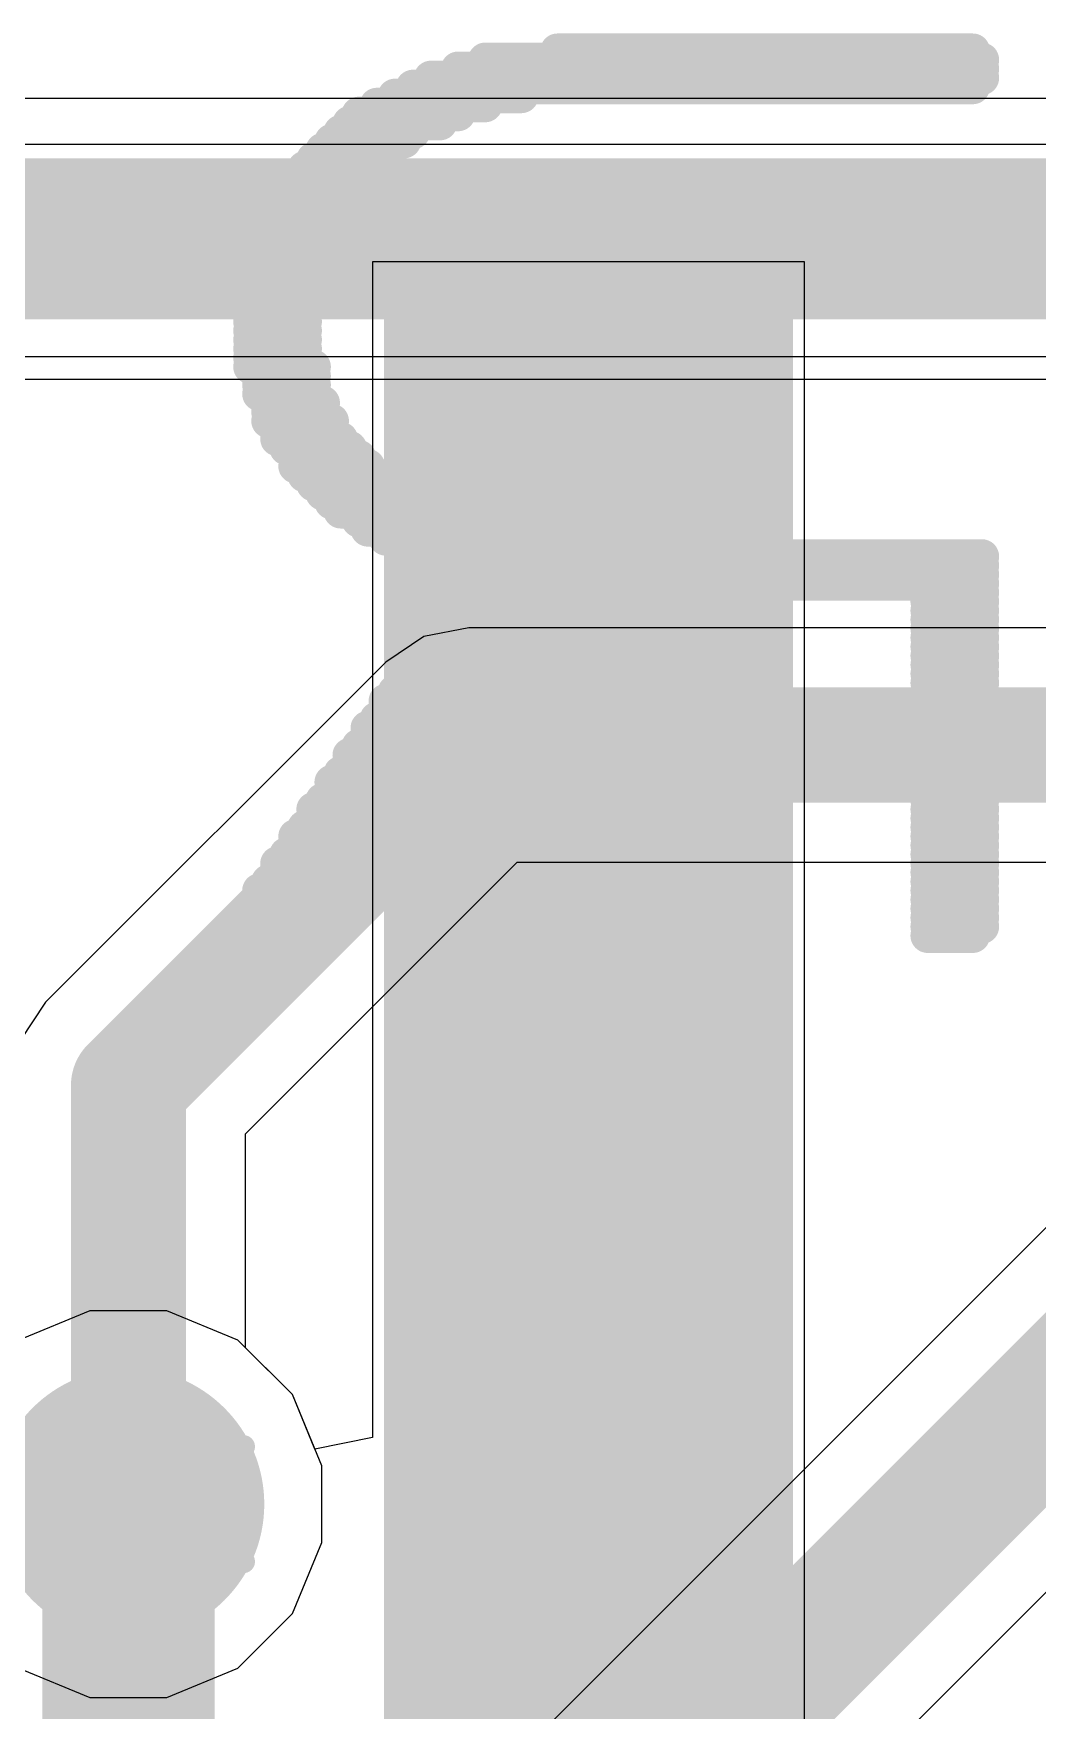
# Model space of a CAD drawing. Header units: inches. Extents: x -0.2 to 15.8, y 0 to 3.5.
# Drawn here: x 0.7252 to 0.8125, y 0.1061 to 0.2519 of the extents above; entities that cross this region are included whole.
import ezdxf

# ---------------------------------------------------------------- set-up
doc = ezdxf.new("R2010")
doc.units = ezdxf.units.IN
doc.header["$MEASUREMENT"] = 0
for name, color, linetype in [('Bottom Layer', 5, 'Continuous'), ('Bottom Overlay', 54, 'Continuous'), ('Drill Drawing', 1, 'Continuous'), ('Signal_1', 16, 'Continuous'), ('Signal_2', 76, 'Continuous'), ('Top Layer', 1, 'Continuous'), ('Top Paste', 8, 'Continuous'), ('Top Solder', 216, 'Continuous'), ('Via Holes', 16, 'Continuous')]:
    doc.layers.add(name, color=color, linetype=linetype)

msp = doc.modelspace()

# ---------------------------------------------------------------- hatches: boundary and pattern name
at = {"layer": 'Bottom Layer'}
h = msp.add_hatch(color=5, dxfattribs=at)
edge = h.paths.add_edge_path()
edge.add_arc((0.73342, 0.124), 0.01181, 0, 360)
at = {"layer": 'Signal_1'}
h = msp.add_hatch(color=16, dxfattribs=at)
edge = h.paths.add_edge_path()
edge.add_arc((0.73342, 0.124), 0.01181, 0, 360)
at = {"layer": 'Signal_2'}
h = msp.add_hatch(color=76, dxfattribs=at)
edge = h.paths.add_edge_path()
edge.add_arc((0.73342, 0.124), 0.01181, 0, 360)
at = {"layer": 'Top Layer'}
msp.add_hatch(color=1, dxfattribs=at).paths.add_polyline_path([(0.78719, 0.06166), (0.75963, 0.06166), (0.75963, 0.22702), (0.78719, 0.22702)])
h = msp.add_hatch(color=1, dxfattribs=at)
edge = h.paths.add_edge_path()
edge.add_arc((0.73342, 0.124), 0.01181, 0, 360)
at = {"layer": 'Top Paste'}
msp.add_hatch(color=8, dxfattribs=at).paths.add_polyline_path([(0.78719, 0.06166), (0.75963, 0.06166), (0.75963, 0.22702), (0.78719, 0.22702)])
at = {"layer": 'Top Solder'}
msp.add_hatch(color=216, dxfattribs=at).paths.add_polyline_path([(0.79119, 0.05766), (0.75563, 0.05766), (0.75563, 0.23102), (0.79119, 0.23102)])
at = {"layer": 'Via Holes'}
h = msp.add_hatch(color=7, dxfattribs=at)
edge = h.paths.add_edge_path()
edge.add_arc((0.73342, 0.124), 0.00591, 0, 360)

# ---------------------------------------------------------------- linework, layer by layer
at = {"layer": 'Bottom Layer'}
for p, q in [((1.14835, 0.24622), (0.695, 0.24622)), ((0.69965, 0.22378), (1.153, 0.22378)), ((0.88007, 0.21493), (0.76235, 0.09722)), ((0.77493, 0.07807), (0.89265, 0.19578)), ((0.73007, 0.14081), (0.72389, 0.13825)), ((0.73676, 0.14081), (0.73007, 0.14081)), ((0.74294, 0.13825), (0.73676, 0.14081)), ((0.74767, 0.13352), (0.74294, 0.13825)), ((0.75023, 0.12734), (0.74767, 0.13352)), ((0.75023, 0.12066), (0.75023, 0.12734)), ((0.74767, 0.11448), (0.75023, 0.12066)), ((0.74294, 0.10975), (0.74767, 0.11448)), ((0.72389, 0.10975), (0.73007, 0.10719)), ((0.73676, 0.10719), (0.74294, 0.10975)), ((0.73007, 0.10719), (0.73676, 0.10719))]:
    msp.add_line(p, q, dxfattribs=at)
for points in [[(0.695, 0.235, 0.012, 0.012, 0), (1.153, 0.235, 0.012, 0.012, 0)], [(0.767, 0.086, 0.012, 0.012, 0), (0.888, 0.207, 0.012, 0.012, 0)]]:
    msp.add_lwpolyline(points, format="xyseb", dxfattribs=at)
at = {"layer": 'Bottom Overlay'}
for points in [[(0.76444, 0.24957, 0.003, 0.003, 0), (0.80762, 0.24957, 0.003, 0.003, 0)], [(0.77072, 0.25036, 0.003, 0.003, 0), (0.80683, 0.25036, 0.003, 0.003, 0)], [(0.75973, 0.248, 0.003, 0.003, 0), (0.80762, 0.248, 0.003, 0.003, 0)], [(0.76208, 0.24879, 0.003, 0.003, 0), (0.80762, 0.24879, 0.003, 0.003, 0)], [(0.75659, 0.24643, 0.003, 0.003, 0), (0.76758, 0.24643, 0.003, 0.003, 0)], [(0.75816, 0.24721, 0.003, 0.003, 0), (0.80683, 0.24721, 0.003, 0.003, 0)], [(0.75502, 0.24564, 0.003, 0.003, 0), (0.76444, 0.24564, 0.003, 0.003, 0)], [(0.75266, 0.24407, 0.003, 0.003, 0), (0.76051, 0.24407, 0.003, 0.003, 0)], [(0.75345, 0.24486, 0.003, 0.003, 0), (0.76208, 0.24486, 0.003, 0.003, 0)], [(0.75109, 0.2425, 0.003, 0.003, 0), (0.75737, 0.2425, 0.003, 0.003, 0)], [(0.75188, 0.24329, 0.003, 0.003, 0), (0.75816, 0.24329, 0.003, 0.003, 0)], [(0.74952, 0.24093, 0.003, 0.003, 0), (0.75502, 0.24093, 0.003, 0.003, 0)], [(0.75031, 0.24172, 0.003, 0.003, 0), (0.7558, 0.24172, 0.003, 0.003, 0)], [(0.74795, 0.23936, 0.003, 0.003, 0), (0.75345, 0.23936, 0.003, 0.003, 0)], [(0.74874, 0.24015, 0.003, 0.003, 0), (0.75423, 0.24015, 0.003, 0.003, 0)], [(0.74717, 0.23858, 0.003, 0.003, 0), (0.75266, 0.23858, 0.003, 0.003, 0)], [(0.74717, 0.23779, 0.003, 0.003, 0), (0.75188, 0.23779, 0.003, 0.003, 0)], [(0.74638, 0.23701, 0.003, 0.003, 0), (0.75188, 0.23701, 0.003, 0.003, 0)], [(0.74638, 0.23622, 0.003, 0.003, 0), (0.75109, 0.23622, 0.003, 0.003, 0)], [(0.7456, 0.23544, 0.003, 0.003, 0), (0.75031, 0.23544, 0.003, 0.003, 0)], [(0.74481, 0.23387, 0.003, 0.003, 0), (0.74952, 0.23387, 0.003, 0.003, 0)], [(0.7456, 0.23465, 0.003, 0.003, 0), (0.75031, 0.23465, 0.003, 0.003, 0)], [(0.74481, 0.23308, 0.003, 0.003, 0), (0.74952, 0.23308, 0.003, 0.003, 0)], [(0.74481, 0.2323, 0.003, 0.003, 0), (0.74952, 0.2323, 0.003, 0.003, 0)], [(0.74403, 0.23073, 0.003, 0.003, 0), (0.74874, 0.23073, 0.003, 0.003, 0)], [(0.74481, 0.23151, 0.003, 0.003, 0), (0.74952, 0.23151, 0.003, 0.003, 0)], [(0.74403, 0.22994, 0.003, 0.003, 0), (0.74874, 0.22994, 0.003, 0.003, 0)], [(0.74403, 0.22916, 0.003, 0.003, 0), (0.74874, 0.22916, 0.003, 0.003, 0)], [(0.74403, 0.22837, 0.003, 0.003, 0), (0.74874, 0.22837, 0.003, 0.003, 0)], [(0.74403, 0.22759, 0.003, 0.003, 0), (0.74874, 0.22759, 0.003, 0.003, 0)], [(0.74403, 0.2268, 0.003, 0.003, 0), (0.74874, 0.2268, 0.003, 0.003, 0)], [(0.74403, 0.22602, 0.003, 0.003, 0), (0.74874, 0.22602, 0.003, 0.003, 0)], [(0.74403, 0.22523, 0.003, 0.003, 0), (0.74874, 0.22523, 0.003, 0.003, 0)], [(0.74403, 0.22445, 0.003, 0.003, 0), (0.74874, 0.22445, 0.003, 0.003, 0)], [(0.74403, 0.22366, 0.003, 0.003, 0), (0.74874, 0.22366, 0.003, 0.003, 0)], [(0.74403, 0.22288, 0.003, 0.003, 0), (0.74952, 0.22288, 0.003, 0.003, 0)], [(0.74481, 0.22209, 0.003, 0.003, 0), (0.74952, 0.22209, 0.003, 0.003, 0)], [(0.74481, 0.22131, 0.003, 0.003, 0), (0.74952, 0.22131, 0.003, 0.003, 0)], [(0.74481, 0.22052, 0.003, 0.003, 0), (0.74952, 0.22052, 0.003, 0.003, 0)], [(0.7456, 0.21974, 0.003, 0.003, 0), (0.75031, 0.21974, 0.003, 0.003, 0)], [(0.7456, 0.21895, 0.003, 0.003, 0), (0.75031, 0.21895, 0.003, 0.003, 0)], [(0.7456, 0.21817, 0.003, 0.003, 0), (0.75109, 0.21817, 0.003, 0.003, 0)], [(0.74638, 0.21738, 0.003, 0.003, 0), (0.75109, 0.21738, 0.003, 0.003, 0)], [(0.74638, 0.2166, 0.003, 0.003, 0), (0.75188, 0.2166, 0.003, 0.003, 0)], [(0.74717, 0.21581, 0.003, 0.003, 0), (0.75266, 0.21581, 0.003, 0.003, 0)], [(0.74795, 0.21503, 0.003, 0.003, 0), (0.75345, 0.21503, 0.003, 0.003, 0)], [(0.74795, 0.21424, 0.003, 0.003, 0), (0.75423, 0.21424, 0.003, 0.003, 0)], [(0.74874, 0.21346, 0.003, 0.003, 0), (0.75502, 0.21346, 0.003, 0.003, 0)], [(0.74952, 0.21267, 0.003, 0.003, 0), (0.7558, 0.21267, 0.003, 0.003, 0)], [(0.75031, 0.21189, 0.003, 0.003, 0), (0.75659, 0.21189, 0.003, 0.003, 0)], [(0.75109, 0.2111, 0.003, 0.003, 0), (0.75816, 0.2111, 0.003, 0.003, 0)], [(0.75188, 0.21032, 0.003, 0.003, 0), (0.75973, 0.21032, 0.003, 0.003, 0)], [(0.75345, 0.20953, 0.003, 0.003, 0), (0.7613, 0.20953, 0.003, 0.003, 0)], [(0.75423, 0.20875, 0.003, 0.003, 0), (0.76365, 0.20875, 0.003, 0.003, 0)], [(0.7558, 0.20796, 0.003, 0.003, 0), (0.76601, 0.20796, 0.003, 0.003, 0)], [(0.75737, 0.20718, 0.003, 0.003, 0), (0.77151, 0.20718, 0.003, 0.003, 0)], [(0.75894, 0.20639, 0.003, 0.003, 0), (0.80762, 0.20639, 0.003, 0.003, 0)], [(0.7613, 0.20561, 0.003, 0.003, 0), (0.80762, 0.20561, 0.003, 0.003, 0)], [(0.76287, 0.20482, 0.003, 0.003, 0), (0.80762, 0.20482, 0.003, 0.003, 0)], [(0.76287, 0.20404, 0.003, 0.003, 0), (0.80762, 0.20404, 0.003, 0.003, 0)], [(0.76287, 0.20325, 0.003, 0.003, 0), (0.76758, 0.20325, 0.003, 0.003, 0)], [(0.80291, 0.20325, 0.003, 0.003, 0), (0.80762, 0.20325, 0.003, 0.003, 0)], [(0.7613, 0.20168, 0.003, 0.003, 0), (0.76679, 0.20168, 0.003, 0.003, 0)], [(0.76208, 0.20247, 0.003, 0.003, 0), (0.76679, 0.20247, 0.003, 0.003, 0)], [(0.80291, 0.20247, 0.003, 0.003, 0), (0.80762, 0.20247, 0.003, 0.003, 0)], [(0.80291, 0.20168, 0.003, 0.003, 0), (0.80762, 0.20168, 0.003, 0.003, 0)], [(0.76051, 0.20011, 0.003, 0.003, 0), (0.76522, 0.20011, 0.003, 0.003, 0)], [(0.7613, 0.2009, 0.003, 0.003, 0), (0.76601, 0.2009, 0.003, 0.003, 0)], [(0.80291, 0.2009, 0.003, 0.003, 0), (0.80762, 0.2009, 0.003, 0.003, 0)], [(0.80291, 0.20011, 0.003, 0.003, 0), (0.80762, 0.20011, 0.003, 0.003, 0)], [(0.75973, 0.19933, 0.003, 0.003, 0), (0.76522, 0.19933, 0.003, 0.003, 0)], [(0.75973, 0.19854, 0.003, 0.003, 0), (0.76444, 0.19854, 0.003, 0.003, 0)], [(0.80291, 0.19933, 0.003, 0.003, 0), (0.80762, 0.19933, 0.003, 0.003, 0)], [(0.80291, 0.19854, 0.003, 0.003, 0), (0.80762, 0.19854, 0.003, 0.003, 0)], [(0.75816, 0.19697, 0.003, 0.003, 0), (0.76365, 0.19697, 0.003, 0.003, 0)], [(0.75894, 0.19776, 0.003, 0.003, 0), (0.76365, 0.19776, 0.003, 0.003, 0)], [(0.80291, 0.19776, 0.003, 0.003, 0), (0.80762, 0.19776, 0.003, 0.003, 0)], [(0.80291, 0.19697, 0.003, 0.003, 0), (0.80762, 0.19697, 0.003, 0.003, 0)], [(0.75737, 0.1954, 0.003, 0.003, 0), (0.76208, 0.1954, 0.003, 0.003, 0)], [(0.75816, 0.19619, 0.003, 0.003, 0), (0.76287, 0.19619, 0.003, 0.003, 0)], [(0.80291, 0.19619, 0.003, 0.003, 0), (0.80762, 0.19619, 0.003, 0.003, 0)], [(0.80291, 0.1954, 0.003, 0.003, 0), (0.80762, 0.1954, 0.003, 0.003, 0)], [(0.75659, 0.19462, 0.003, 0.003, 0), (0.76208, 0.19462, 0.003, 0.003, 0)], [(0.80291, 0.19462, 0.003, 0.003, 0), (0.80762, 0.19462, 0.003, 0.003, 0)], [(0.7558, 0.19383, 0.003, 0.003, 0), (0.7613, 0.19383, 0.003, 0.003, 0)], [(0.7558, 0.19305, 0.003, 0.003, 0), (0.76051, 0.19305, 0.003, 0.003, 0)], [(0.80291, 0.19383, 0.003, 0.003, 0), (0.80762, 0.19383, 0.003, 0.003, 0)], [(0.80291, 0.19305, 0.003, 0.003, 0), (0.80762, 0.19305, 0.003, 0.003, 0)], [(0.75423, 0.19148, 0.003, 0.003, 0), (0.75973, 0.19148, 0.003, 0.003, 0)], [(0.75502, 0.19226, 0.003, 0.003, 0), (0.75973, 0.19226, 0.003, 0.003, 0)], [(0.80291, 0.19226, 0.003, 0.003, 0), (0.80762, 0.19226, 0.003, 0.003, 0)], [(0.80291, 0.19148, 0.003, 0.003, 0), (0.80762, 0.19148, 0.003, 0.003, 0)], [(0.75345, 0.18991, 0.003, 0.003, 0), (0.75816, 0.18991, 0.003, 0.003, 0)], [(0.75423, 0.19069, 0.003, 0.003, 0), (0.75894, 0.19069, 0.003, 0.003, 0)], [(0.80291, 0.19069, 0.003, 0.003, 0), (0.80762, 0.19069, 0.003, 0.003, 0)], [(0.80291, 0.18991, 0.003, 0.003, 0), (0.80762, 0.18991, 0.003, 0.003, 0)], [(0.75266, 0.18912, 0.003, 0.003, 0), (0.75816, 0.18912, 0.003, 0.003, 0)], [(0.75266, 0.18834, 0.003, 0.003, 0), (0.75737, 0.18834, 0.003, 0.003, 0)], [(0.80291, 0.18912, 0.003, 0.003, 0), (0.80762, 0.18912, 0.003, 0.003, 0)], [(0.80291, 0.18834, 0.003, 0.003, 0), (0.80762, 0.18834, 0.003, 0.003, 0)], [(0.75109, 0.18677, 0.003, 0.003, 0), (0.75659, 0.18677, 0.003, 0.003, 0)], [(0.75188, 0.18755, 0.003, 0.003, 0), (0.75659, 0.18755, 0.003, 0.003, 0)], [(0.80291, 0.18755, 0.003, 0.003, 0), (0.80762, 0.18755, 0.003, 0.003, 0)], [(0.80291, 0.18677, 0.003, 0.003, 0), (0.80762, 0.18677, 0.003, 0.003, 0)], [(0.75031, 0.1852, 0.003, 0.003, 0), (0.75502, 0.1852, 0.003, 0.003, 0)], [(0.75109, 0.18598, 0.003, 0.003, 0), (0.7558, 0.18598, 0.003, 0.003, 0)], [(0.80291, 0.18598, 0.003, 0.003, 0), (0.80762, 0.18598, 0.003, 0.003, 0)], [(0.80291, 0.1852, 0.003, 0.003, 0), (0.80762, 0.1852, 0.003, 0.003, 0)], [(0.74952, 0.18441, 0.003, 0.003, 0), (0.75502, 0.18441, 0.003, 0.003, 0)], [(0.80291, 0.18441, 0.003, 0.003, 0), (0.80762, 0.18441, 0.003, 0.003, 0)], [(0.74874, 0.18284, 0.003, 0.003, 0), (0.75345, 0.18284, 0.003, 0.003, 0)], [(0.74952, 0.18363, 0.003, 0.003, 0), (0.75423, 0.18363, 0.003, 0.003, 0)], [(0.80291, 0.18363, 0.003, 0.003, 0), (0.80762, 0.18363, 0.003, 0.003, 0)], [(0.80291, 0.18284, 0.003, 0.003, 0), (0.80762, 0.18284, 0.003, 0.003, 0)], [(0.74795, 0.18206, 0.003, 0.003, 0), (0.75345, 0.18206, 0.003, 0.003, 0)], [(0.74795, 0.18127, 0.003, 0.003, 0), (0.75266, 0.18127, 0.003, 0.003, 0)], [(0.80291, 0.18206, 0.003, 0.003, 0), (0.80762, 0.18206, 0.003, 0.003, 0)], [(0.80291, 0.18127, 0.003, 0.003, 0), (0.80762, 0.18127, 0.003, 0.003, 0)], [(0.74638, 0.1797, 0.003, 0.003, 0), (0.75188, 0.1797, 0.003, 0.003, 0)], [(0.74717, 0.18049, 0.003, 0.003, 0), (0.75188, 0.18049, 0.003, 0.003, 0)], [(0.80291, 0.18049, 0.003, 0.003, 0), (0.80762, 0.18049, 0.003, 0.003, 0)], [(0.80291, 0.1797, 0.003, 0.003, 0), (0.80762, 0.1797, 0.003, 0.003, 0)], [(0.7456, 0.17813, 0.003, 0.003, 0), (0.75031, 0.17813, 0.003, 0.003, 0)], [(0.74638, 0.17892, 0.003, 0.003, 0), (0.75109, 0.17892, 0.003, 0.003, 0)], [(0.80291, 0.17892, 0.003, 0.003, 0), (0.80762, 0.17892, 0.003, 0.003, 0)], [(0.80291, 0.17813, 0.003, 0.003, 0), (0.80762, 0.17813, 0.003, 0.003, 0)], [(0.74481, 0.17735, 0.003, 0.003, 0), (0.75031, 0.17735, 0.003, 0.003, 0)], [(0.74481, 0.17656, 0.003, 0.003, 0), (0.74952, 0.17656, 0.003, 0.003, 0)], [(0.80291, 0.17735, 0.003, 0.003, 0), (0.80762, 0.17735, 0.003, 0.003, 0)], [(0.80291, 0.17656, 0.003, 0.003, 0), (0.80762, 0.17656, 0.003, 0.003, 0)], [(0.74324, 0.17499, 0.003, 0.003, 0), (0.74874, 0.17499, 0.003, 0.003, 0)], [(0.74403, 0.17578, 0.003, 0.003, 0), (0.74874, 0.17578, 0.003, 0.003, 0)], [(0.80291, 0.17578, 0.003, 0.003, 0), (0.80762, 0.17578, 0.003, 0.003, 0)], [(0.80291, 0.17499, 0.003, 0.003, 0), (0.80762, 0.17499, 0.003, 0.003, 0)], [(0.74324, 0.17421, 0.003, 0.003, 0), (0.74795, 0.17421, 0.003, 0.003, 0)], [(0.80291, 0.17421, 0.003, 0.003, 0), (0.80762, 0.17421, 0.003, 0.003, 0)], [(0.74246, 0.17342, 0.003, 0.003, 0), (0.74717, 0.17342, 0.003, 0.003, 0)], [(0.80291, 0.17342, 0.003, 0.003, 0), (0.80683, 0.17342, 0.003, 0.003, 0)]]:
    msp.add_lwpolyline(points, format="xyseb", dxfattribs=at)
for points in [[(0.76369, 0.24957, 0.0015, 0.0015, 1), (0.76519, 0.24957, 0.0015, 0.0015, 1)], [(0.76997, 0.25036, 0.0015, 0.0015, 1), (0.77147, 0.25036, 0.0015, 0.0015, 1)], [(0.80608, 0.25036, 0.0015, 0.0015, 1), (0.80758, 0.25036, 0.0015, 0.0015, 1)], [(0.80687, 0.24957, 0.0015, 0.0015, 1), (0.80837, 0.24957, 0.0015, 0.0015, 1)], [(0.75898, 0.248, 0.0015, 0.0015, 1), (0.76048, 0.248, 0.0015, 0.0015, 1)], [(0.76133, 0.24879, 0.0015, 0.0015, 1), (0.76283, 0.24879, 0.0015, 0.0015, 1)], [(0.80687, 0.24879, 0.0015, 0.0015, 1), (0.80837, 0.24879, 0.0015, 0.0015, 1)], [(0.80687, 0.248, 0.0015, 0.0015, 1), (0.80837, 0.248, 0.0015, 0.0015, 1)], [(0.75584, 0.24643, 0.0015, 0.0015, 1), (0.75734, 0.24643, 0.0015, 0.0015, 1)], [(0.75741, 0.24721, 0.0015, 0.0015, 1), (0.75891, 0.24721, 0.0015, 0.0015, 1)], [(0.76683, 0.24643, 0.0015, 0.0015, 1), (0.76833, 0.24643, 0.0015, 0.0015, 1)], [(0.80608, 0.24721, 0.0015, 0.0015, 1), (0.80758, 0.24721, 0.0015, 0.0015, 1)], [(0.75427, 0.24564, 0.0015, 0.0015, 1), (0.75577, 0.24564, 0.0015, 0.0015, 1)], [(0.76369, 0.24564, 0.0015, 0.0015, 1), (0.76519, 0.24564, 0.0015, 0.0015, 1)], [(0.75191, 0.24407, 0.0015, 0.0015, 1), (0.75341, 0.24407, 0.0015, 0.0015, 1)], [(0.7527, 0.24486, 0.0015, 0.0015, 1), (0.7542, 0.24486, 0.0015, 0.0015, 1)], [(0.75976, 0.24407, 0.0015, 0.0015, 1), (0.76126, 0.24407, 0.0015, 0.0015, 1)], [(0.76133, 0.24486, 0.0015, 0.0015, 1), (0.76283, 0.24486, 0.0015, 0.0015, 1)], [(0.75034, 0.2425, 0.0015, 0.0015, 1), (0.75184, 0.2425, 0.0015, 0.0015, 1)], [(0.75113, 0.24329, 0.0015, 0.0015, 1), (0.75263, 0.24329, 0.0015, 0.0015, 1)], [(0.75662, 0.2425, 0.0015, 0.0015, 1), (0.75812, 0.2425, 0.0015, 0.0015, 1)], [(0.75741, 0.24329, 0.0015, 0.0015, 1), (0.75891, 0.24329, 0.0015, 0.0015, 1)], [(0.74877, 0.24093, 0.0015, 0.0015, 1), (0.75027, 0.24093, 0.0015, 0.0015, 1)], [(0.74956, 0.24172, 0.0015, 0.0015, 1), (0.75106, 0.24172, 0.0015, 0.0015, 1)], [(0.75427, 0.24093, 0.0015, 0.0015, 1), (0.75577, 0.24093, 0.0015, 0.0015, 1)], [(0.75505, 0.24172, 0.0015, 0.0015, 1), (0.75655, 0.24172, 0.0015, 0.0015, 1)], [(0.7472, 0.23936, 0.0015, 0.0015, 1), (0.7487, 0.23936, 0.0015, 0.0015, 1)], [(0.74799, 0.24015, 0.0015, 0.0015, 1), (0.74949, 0.24015, 0.0015, 0.0015, 1)], [(0.7527, 0.23936, 0.0015, 0.0015, 1), (0.7542, 0.23936, 0.0015, 0.0015, 1)], [(0.75348, 0.24015, 0.0015, 0.0015, 1), (0.75498, 0.24015, 0.0015, 0.0015, 1)], [(0.74642, 0.23858, 0.0015, 0.0015, 1), (0.74792, 0.23858, 0.0015, 0.0015, 1)], [(0.74642, 0.23779, 0.0015, 0.0015, 1), (0.74792, 0.23779, 0.0015, 0.0015, 1)], [(0.75113, 0.23779, 0.0015, 0.0015, 1), (0.75263, 0.23779, 0.0015, 0.0015, 1)], [(0.75191, 0.23858, 0.0015, 0.0015, 1), (0.75341, 0.23858, 0.0015, 0.0015, 1)], [(0.74563, 0.23701, 0.0015, 0.0015, 1), (0.74713, 0.23701, 0.0015, 0.0015, 1)], [(0.74563, 0.23622, 0.0015, 0.0015, 1), (0.74713, 0.23622, 0.0015, 0.0015, 1)], [(0.75034, 0.23622, 0.0015, 0.0015, 1), (0.75184, 0.23622, 0.0015, 0.0015, 1)], [(0.75113, 0.23701, 0.0015, 0.0015, 1), (0.75263, 0.23701, 0.0015, 0.0015, 1)], [(0.74485, 0.23544, 0.0015, 0.0015, 1), (0.74635, 0.23544, 0.0015, 0.0015, 1)], [(0.74956, 0.23544, 0.0015, 0.0015, 1), (0.75106, 0.23544, 0.0015, 0.0015, 1)], [(0.74406, 0.23387, 0.0015, 0.0015, 1), (0.74556, 0.23387, 0.0015, 0.0015, 1)], [(0.74485, 0.23465, 0.0015, 0.0015, 1), (0.74635, 0.23465, 0.0015, 0.0015, 1)], [(0.74877, 0.23387, 0.0015, 0.0015, 1), (0.75027, 0.23387, 0.0015, 0.0015, 1)], [(0.74956, 0.23465, 0.0015, 0.0015, 1), (0.75106, 0.23465, 0.0015, 0.0015, 1)], [(0.74406, 0.23308, 0.0015, 0.0015, 1), (0.74556, 0.23308, 0.0015, 0.0015, 1)], [(0.74406, 0.2323, 0.0015, 0.0015, 1), (0.74556, 0.2323, 0.0015, 0.0015, 1)], [(0.74877, 0.23308, 0.0015, 0.0015, 1), (0.75027, 0.23308, 0.0015, 0.0015, 1)], [(0.74877, 0.2323, 0.0015, 0.0015, 1), (0.75027, 0.2323, 0.0015, 0.0015, 1)], [(0.74328, 0.23073, 0.0015, 0.0015, 1), (0.74478, 0.23073, 0.0015, 0.0015, 1)], [(0.74406, 0.23151, 0.0015, 0.0015, 1), (0.74556, 0.23151, 0.0015, 0.0015, 1)], [(0.74799, 0.23073, 0.0015, 0.0015, 1), (0.74949, 0.23073, 0.0015, 0.0015, 1)], [(0.74877, 0.23151, 0.0015, 0.0015, 1), (0.75027, 0.23151, 0.0015, 0.0015, 1)], [(0.74328, 0.22994, 0.0015, 0.0015, 1), (0.74478, 0.22994, 0.0015, 0.0015, 1)], [(0.74328, 0.22916, 0.0015, 0.0015, 1), (0.74478, 0.22916, 0.0015, 0.0015, 1)], [(0.74799, 0.22994, 0.0015, 0.0015, 1), (0.74949, 0.22994, 0.0015, 0.0015, 1)], [(0.74799, 0.22916, 0.0015, 0.0015, 1), (0.74949, 0.22916, 0.0015, 0.0015, 1)], [(0.74328, 0.22837, 0.0015, 0.0015, 1), (0.74478, 0.22837, 0.0015, 0.0015, 1)], [(0.74328, 0.22759, 0.0015, 0.0015, 1), (0.74478, 0.22759, 0.0015, 0.0015, 1)], [(0.74799, 0.22837, 0.0015, 0.0015, 1), (0.74949, 0.22837, 0.0015, 0.0015, 1)], [(0.74799, 0.22759, 0.0015, 0.0015, 1), (0.74949, 0.22759, 0.0015, 0.0015, 1)], [(0.74328, 0.2268, 0.0015, 0.0015, 1), (0.74478, 0.2268, 0.0015, 0.0015, 1)], [(0.74328, 0.22602, 0.0015, 0.0015, 1), (0.74478, 0.22602, 0.0015, 0.0015, 1)], [(0.74799, 0.2268, 0.0015, 0.0015, 1), (0.74949, 0.2268, 0.0015, 0.0015, 1)], [(0.74799, 0.22602, 0.0015, 0.0015, 1), (0.74949, 0.22602, 0.0015, 0.0015, 1)], [(0.74328, 0.22523, 0.0015, 0.0015, 1), (0.74478, 0.22523, 0.0015, 0.0015, 1)], [(0.74799, 0.22523, 0.0015, 0.0015, 1), (0.74949, 0.22523, 0.0015, 0.0015, 1)], [(0.74328, 0.22445, 0.0015, 0.0015, 1), (0.74478, 0.22445, 0.0015, 0.0015, 1)], [(0.74328, 0.22366, 0.0015, 0.0015, 1), (0.74478, 0.22366, 0.0015, 0.0015, 1)], [(0.74799, 0.22445, 0.0015, 0.0015, 1), (0.74949, 0.22445, 0.0015, 0.0015, 1)], [(0.74799, 0.22366, 0.0015, 0.0015, 1), (0.74949, 0.22366, 0.0015, 0.0015, 1)], [(0.74328, 0.22288, 0.0015, 0.0015, 1), (0.74478, 0.22288, 0.0015, 0.0015, 1)], [(0.74406, 0.22209, 0.0015, 0.0015, 1), (0.74556, 0.22209, 0.0015, 0.0015, 1)], [(0.74877, 0.22288, 0.0015, 0.0015, 1), (0.75027, 0.22288, 0.0015, 0.0015, 1)], [(0.74877, 0.22209, 0.0015, 0.0015, 1), (0.75027, 0.22209, 0.0015, 0.0015, 1)], [(0.74406, 0.22131, 0.0015, 0.0015, 1), (0.74556, 0.22131, 0.0015, 0.0015, 1)], [(0.74406, 0.22052, 0.0015, 0.0015, 1), (0.74556, 0.22052, 0.0015, 0.0015, 1)], [(0.74877, 0.22131, 0.0015, 0.0015, 1), (0.75027, 0.22131, 0.0015, 0.0015, 1)], [(0.74877, 0.22052, 0.0015, 0.0015, 1), (0.75027, 0.22052, 0.0015, 0.0015, 1)], [(0.74485, 0.21974, 0.0015, 0.0015, 1), (0.74635, 0.21974, 0.0015, 0.0015, 1)], [(0.74485, 0.21895, 0.0015, 0.0015, 1), (0.74635, 0.21895, 0.0015, 0.0015, 1)], [(0.74956, 0.21974, 0.0015, 0.0015, 1), (0.75106, 0.21974, 0.0015, 0.0015, 1)], [(0.74956, 0.21895, 0.0015, 0.0015, 1), (0.75106, 0.21895, 0.0015, 0.0015, 1)], [(0.74485, 0.21817, 0.0015, 0.0015, 1), (0.74635, 0.21817, 0.0015, 0.0015, 1)], [(0.74563, 0.21738, 0.0015, 0.0015, 1), (0.74713, 0.21738, 0.0015, 0.0015, 1)], [(0.75034, 0.21817, 0.0015, 0.0015, 1), (0.75184, 0.21817, 0.0015, 0.0015, 1)], [(0.75034, 0.21738, 0.0015, 0.0015, 1), (0.75184, 0.21738, 0.0015, 0.0015, 1)], [(0.74563, 0.2166, 0.0015, 0.0015, 1), (0.74713, 0.2166, 0.0015, 0.0015, 1)], [(0.74642, 0.21581, 0.0015, 0.0015, 1), (0.74792, 0.21581, 0.0015, 0.0015, 1)], [(0.75113, 0.2166, 0.0015, 0.0015, 1), (0.75263, 0.2166, 0.0015, 0.0015, 1)], [(0.75191, 0.21581, 0.0015, 0.0015, 1), (0.75341, 0.21581, 0.0015, 0.0015, 1)], [(0.7472, 0.21503, 0.0015, 0.0015, 1), (0.7487, 0.21503, 0.0015, 0.0015, 1)], [(0.7527, 0.21503, 0.0015, 0.0015, 1), (0.7542, 0.21503, 0.0015, 0.0015, 1)], [(0.7472, 0.21424, 0.0015, 0.0015, 1), (0.7487, 0.21424, 0.0015, 0.0015, 1)], [(0.74799, 0.21346, 0.0015, 0.0015, 1), (0.74949, 0.21346, 0.0015, 0.0015, 1)], [(0.75348, 0.21424, 0.0015, 0.0015, 1), (0.75498, 0.21424, 0.0015, 0.0015, 1)], [(0.75427, 0.21346, 0.0015, 0.0015, 1), (0.75577, 0.21346, 0.0015, 0.0015, 1)], [(0.74877, 0.21267, 0.0015, 0.0015, 1), (0.75027, 0.21267, 0.0015, 0.0015, 1)], [(0.74956, 0.21189, 0.0015, 0.0015, 1), (0.75106, 0.21189, 0.0015, 0.0015, 1)], [(0.75505, 0.21267, 0.0015, 0.0015, 1), (0.75655, 0.21267, 0.0015, 0.0015, 1)], [(0.75584, 0.21189, 0.0015, 0.0015, 1), (0.75734, 0.21189, 0.0015, 0.0015, 1)], [(0.75034, 0.2111, 0.0015, 0.0015, 1), (0.75184, 0.2111, 0.0015, 0.0015, 1)], [(0.75113, 0.21032, 0.0015, 0.0015, 1), (0.75263, 0.21032, 0.0015, 0.0015, 1)], [(0.75741, 0.2111, 0.0015, 0.0015, 1), (0.75891, 0.2111, 0.0015, 0.0015, 1)], [(0.75898, 0.21032, 0.0015, 0.0015, 1), (0.76048, 0.21032, 0.0015, 0.0015, 1)], [(0.7527, 0.20953, 0.0015, 0.0015, 1), (0.7542, 0.20953, 0.0015, 0.0015, 1)], [(0.75348, 0.20875, 0.0015, 0.0015, 1), (0.75498, 0.20875, 0.0015, 0.0015, 1)], [(0.76055, 0.20953, 0.0015, 0.0015, 1), (0.76205, 0.20953, 0.0015, 0.0015, 1)], [(0.7629, 0.20875, 0.0015, 0.0015, 1), (0.7644, 0.20875, 0.0015, 0.0015, 1)], [(0.75505, 0.20796, 0.0015, 0.0015, 1), (0.75655, 0.20796, 0.0015, 0.0015, 1)], [(0.75662, 0.20718, 0.0015, 0.0015, 1), (0.75812, 0.20718, 0.0015, 0.0015, 1)], [(0.76526, 0.20796, 0.0015, 0.0015, 1), (0.76676, 0.20796, 0.0015, 0.0015, 1)], [(0.77076, 0.20718, 0.0015, 0.0015, 1), (0.77226, 0.20718, 0.0015, 0.0015, 1)], [(0.75819, 0.20639, 0.0015, 0.0015, 1), (0.75969, 0.20639, 0.0015, 0.0015, 1)], [(0.76055, 0.20561, 0.0015, 0.0015, 1), (0.76205, 0.20561, 0.0015, 0.0015, 1)], [(0.80687, 0.20639, 0.0015, 0.0015, 1), (0.80837, 0.20639, 0.0015, 0.0015, 1)], [(0.80687, 0.20561, 0.0015, 0.0015, 1), (0.80837, 0.20561, 0.0015, 0.0015, 1)], [(0.76212, 0.20482, 0.0015, 0.0015, 1), (0.76362, 0.20482, 0.0015, 0.0015, 1)], [(0.80687, 0.20482, 0.0015, 0.0015, 1), (0.80837, 0.20482, 0.0015, 0.0015, 1)], [(0.76212, 0.20404, 0.0015, 0.0015, 1), (0.76362, 0.20404, 0.0015, 0.0015, 1)], [(0.76212, 0.20325, 0.0015, 0.0015, 1), (0.76362, 0.20325, 0.0015, 0.0015, 1)], [(0.76683, 0.20325, 0.0015, 0.0015, 1), (0.76833, 0.20325, 0.0015, 0.0015, 1)], [(0.80216, 0.20325, 0.0015, 0.0015, 1), (0.80366, 0.20325, 0.0015, 0.0015, 1)], [(0.80687, 0.20404, 0.0015, 0.0015, 1), (0.80837, 0.20404, 0.0015, 0.0015, 1)], [(0.80687, 0.20325, 0.0015, 0.0015, 1), (0.80837, 0.20325, 0.0015, 0.0015, 1)], [(0.76055, 0.20168, 0.0015, 0.0015, 1), (0.76205, 0.20168, 0.0015, 0.0015, 1)], [(0.76133, 0.20247, 0.0015, 0.0015, 1), (0.76283, 0.20247, 0.0015, 0.0015, 1)], [(0.76604, 0.20247, 0.0015, 0.0015, 1), (0.76754, 0.20247, 0.0015, 0.0015, 1)], [(0.76604, 0.20168, 0.0015, 0.0015, 1), (0.76754, 0.20168, 0.0015, 0.0015, 1)], [(0.80216, 0.20247, 0.0015, 0.0015, 1), (0.80366, 0.20247, 0.0015, 0.0015, 1)], [(0.80216, 0.20168, 0.0015, 0.0015, 1), (0.80366, 0.20168, 0.0015, 0.0015, 1)], [(0.80687, 0.20247, 0.0015, 0.0015, 1), (0.80837, 0.20247, 0.0015, 0.0015, 1)], [(0.80687, 0.20168, 0.0015, 0.0015, 1), (0.80837, 0.20168, 0.0015, 0.0015, 1)], [(0.75976, 0.20011, 0.0015, 0.0015, 1), (0.76126, 0.20011, 0.0015, 0.0015, 1)], [(0.76055, 0.2009, 0.0015, 0.0015, 1), (0.76205, 0.2009, 0.0015, 0.0015, 1)], [(0.76447, 0.20011, 0.0015, 0.0015, 1), (0.76597, 0.20011, 0.0015, 0.0015, 1)], [(0.76526, 0.2009, 0.0015, 0.0015, 1), (0.76676, 0.2009, 0.0015, 0.0015, 1)], [(0.80216, 0.2009, 0.0015, 0.0015, 1), (0.80366, 0.2009, 0.0015, 0.0015, 1)], [(0.80216, 0.20011, 0.0015, 0.0015, 1), (0.80366, 0.20011, 0.0015, 0.0015, 1)], [(0.80687, 0.2009, 0.0015, 0.0015, 1), (0.80837, 0.2009, 0.0015, 0.0015, 1)], [(0.80687, 0.20011, 0.0015, 0.0015, 1), (0.80837, 0.20011, 0.0015, 0.0015, 1)], [(0.75898, 0.19933, 0.0015, 0.0015, 1), (0.76048, 0.19933, 0.0015, 0.0015, 1)], [(0.75898, 0.19854, 0.0015, 0.0015, 1), (0.76048, 0.19854, 0.0015, 0.0015, 1)], [(0.76369, 0.19854, 0.0015, 0.0015, 1), (0.76519, 0.19854, 0.0015, 0.0015, 1)], [(0.76447, 0.19933, 0.0015, 0.0015, 1), (0.76597, 0.19933, 0.0015, 0.0015, 1)], [(0.80216, 0.19933, 0.0015, 0.0015, 1), (0.80366, 0.19933, 0.0015, 0.0015, 1)], [(0.80216, 0.19854, 0.0015, 0.0015, 1), (0.80366, 0.19854, 0.0015, 0.0015, 1)], [(0.80687, 0.19933, 0.0015, 0.0015, 1), (0.80837, 0.19933, 0.0015, 0.0015, 1)], [(0.80687, 0.19854, 0.0015, 0.0015, 1), (0.80837, 0.19854, 0.0015, 0.0015, 1)], [(0.75741, 0.19697, 0.0015, 0.0015, 1), (0.75891, 0.19697, 0.0015, 0.0015, 1)], [(0.75819, 0.19776, 0.0015, 0.0015, 1), (0.75969, 0.19776, 0.0015, 0.0015, 1)], [(0.7629, 0.19776, 0.0015, 0.0015, 1), (0.7644, 0.19776, 0.0015, 0.0015, 1)], [(0.7629, 0.19697, 0.0015, 0.0015, 1), (0.7644, 0.19697, 0.0015, 0.0015, 1)], [(0.80216, 0.19776, 0.0015, 0.0015, 1), (0.80366, 0.19776, 0.0015, 0.0015, 1)], [(0.80216, 0.19697, 0.0015, 0.0015, 1), (0.80366, 0.19697, 0.0015, 0.0015, 1)], [(0.80687, 0.19776, 0.0015, 0.0015, 1), (0.80837, 0.19776, 0.0015, 0.0015, 1)], [(0.80687, 0.19697, 0.0015, 0.0015, 1), (0.80837, 0.19697, 0.0015, 0.0015, 1)], [(0.75662, 0.1954, 0.0015, 0.0015, 1), (0.75812, 0.1954, 0.0015, 0.0015, 1)], [(0.75741, 0.19619, 0.0015, 0.0015, 1), (0.75891, 0.19619, 0.0015, 0.0015, 1)], [(0.76133, 0.1954, 0.0015, 0.0015, 1), (0.76283, 0.1954, 0.0015, 0.0015, 1)], [(0.76212, 0.19619, 0.0015, 0.0015, 1), (0.76362, 0.19619, 0.0015, 0.0015, 1)], [(0.80216, 0.19619, 0.0015, 0.0015, 1), (0.80366, 0.19619, 0.0015, 0.0015, 1)], [(0.80216, 0.1954, 0.0015, 0.0015, 1), (0.80366, 0.1954, 0.0015, 0.0015, 1)], [(0.80687, 0.19619, 0.0015, 0.0015, 1), (0.80837, 0.19619, 0.0015, 0.0015, 1)], [(0.80687, 0.1954, 0.0015, 0.0015, 1), (0.80837, 0.1954, 0.0015, 0.0015, 1)], [(0.75584, 0.19462, 0.0015, 0.0015, 1), (0.75734, 0.19462, 0.0015, 0.0015, 1)], [(0.76133, 0.19462, 0.0015, 0.0015, 1), (0.76283, 0.19462, 0.0015, 0.0015, 1)], [(0.80216, 0.19462, 0.0015, 0.0015, 1), (0.80366, 0.19462, 0.0015, 0.0015, 1)], [(0.80687, 0.19462, 0.0015, 0.0015, 1), (0.80837, 0.19462, 0.0015, 0.0015, 1)], [(0.75505, 0.19383, 0.0015, 0.0015, 1), (0.75655, 0.19383, 0.0015, 0.0015, 1)], [(0.75505, 0.19305, 0.0015, 0.0015, 1), (0.75655, 0.19305, 0.0015, 0.0015, 1)], [(0.75976, 0.19305, 0.0015, 0.0015, 1), (0.76126, 0.19305, 0.0015, 0.0015, 1)], [(0.76055, 0.19383, 0.0015, 0.0015, 1), (0.76205, 0.19383, 0.0015, 0.0015, 1)], [(0.80216, 0.19383, 0.0015, 0.0015, 1), (0.80366, 0.19383, 0.0015, 0.0015, 1)], [(0.80216, 0.19305, 0.0015, 0.0015, 1), (0.80366, 0.19305, 0.0015, 0.0015, 1)], [(0.80687, 0.19383, 0.0015, 0.0015, 1), (0.80837, 0.19383, 0.0015, 0.0015, 1)], [(0.80687, 0.19305, 0.0015, 0.0015, 1), (0.80837, 0.19305, 0.0015, 0.0015, 1)], [(0.75348, 0.19148, 0.0015, 0.0015, 1), (0.75498, 0.19148, 0.0015, 0.0015, 1)], [(0.75427, 0.19226, 0.0015, 0.0015, 1), (0.75577, 0.19226, 0.0015, 0.0015, 1)], [(0.75898, 0.19226, 0.0015, 0.0015, 1), (0.76048, 0.19226, 0.0015, 0.0015, 1)], [(0.75898, 0.19148, 0.0015, 0.0015, 1), (0.76048, 0.19148, 0.0015, 0.0015, 1)], [(0.80216, 0.19226, 0.0015, 0.0015, 1), (0.80366, 0.19226, 0.0015, 0.0015, 1)], [(0.80216, 0.19148, 0.0015, 0.0015, 1), (0.80366, 0.19148, 0.0015, 0.0015, 1)], [(0.80687, 0.19226, 0.0015, 0.0015, 1), (0.80837, 0.19226, 0.0015, 0.0015, 1)], [(0.80687, 0.19148, 0.0015, 0.0015, 1), (0.80837, 0.19148, 0.0015, 0.0015, 1)], [(0.7527, 0.18991, 0.0015, 0.0015, 1), (0.7542, 0.18991, 0.0015, 0.0015, 1)], [(0.75348, 0.19069, 0.0015, 0.0015, 1), (0.75498, 0.19069, 0.0015, 0.0015, 1)], [(0.75741, 0.18991, 0.0015, 0.0015, 1), (0.75891, 0.18991, 0.0015, 0.0015, 1)], [(0.75819, 0.19069, 0.0015, 0.0015, 1), (0.75969, 0.19069, 0.0015, 0.0015, 1)], [(0.80216, 0.19069, 0.0015, 0.0015, 1), (0.80366, 0.19069, 0.0015, 0.0015, 1)], [(0.80216, 0.18991, 0.0015, 0.0015, 1), (0.80366, 0.18991, 0.0015, 0.0015, 1)], [(0.80687, 0.19069, 0.0015, 0.0015, 1), (0.80837, 0.19069, 0.0015, 0.0015, 1)], [(0.80687, 0.18991, 0.0015, 0.0015, 1), (0.80837, 0.18991, 0.0015, 0.0015, 1)], [(0.75191, 0.18912, 0.0015, 0.0015, 1), (0.75341, 0.18912, 0.0015, 0.0015, 1)], [(0.75191, 0.18834, 0.0015, 0.0015, 1), (0.75341, 0.18834, 0.0015, 0.0015, 1)], [(0.75662, 0.18834, 0.0015, 0.0015, 1), (0.75812, 0.18834, 0.0015, 0.0015, 1)], [(0.75741, 0.18912, 0.0015, 0.0015, 1), (0.75891, 0.18912, 0.0015, 0.0015, 1)], [(0.80216, 0.18912, 0.0015, 0.0015, 1), (0.80366, 0.18912, 0.0015, 0.0015, 1)], [(0.80216, 0.18834, 0.0015, 0.0015, 1), (0.80366, 0.18834, 0.0015, 0.0015, 1)], [(0.80687, 0.18912, 0.0015, 0.0015, 1), (0.80837, 0.18912, 0.0015, 0.0015, 1)], [(0.80687, 0.18834, 0.0015, 0.0015, 1), (0.80837, 0.18834, 0.0015, 0.0015, 1)], [(0.75034, 0.18677, 0.0015, 0.0015, 1), (0.75184, 0.18677, 0.0015, 0.0015, 1)], [(0.75113, 0.18755, 0.0015, 0.0015, 1), (0.75263, 0.18755, 0.0015, 0.0015, 1)], [(0.75584, 0.18755, 0.0015, 0.0015, 1), (0.75734, 0.18755, 0.0015, 0.0015, 1)], [(0.75584, 0.18677, 0.0015, 0.0015, 1), (0.75734, 0.18677, 0.0015, 0.0015, 1)], [(0.80216, 0.18755, 0.0015, 0.0015, 1), (0.80366, 0.18755, 0.0015, 0.0015, 1)], [(0.80216, 0.18677, 0.0015, 0.0015, 1), (0.80366, 0.18677, 0.0015, 0.0015, 1)], [(0.80687, 0.18755, 0.0015, 0.0015, 1), (0.80837, 0.18755, 0.0015, 0.0015, 1)], [(0.80687, 0.18677, 0.0015, 0.0015, 1), (0.80837, 0.18677, 0.0015, 0.0015, 1)], [(0.74956, 0.1852, 0.0015, 0.0015, 1), (0.75106, 0.1852, 0.0015, 0.0015, 1)], [(0.75034, 0.18598, 0.0015, 0.0015, 1), (0.75184, 0.18598, 0.0015, 0.0015, 1)], [(0.75427, 0.1852, 0.0015, 0.0015, 1), (0.75577, 0.1852, 0.0015, 0.0015, 1)], [(0.75505, 0.18598, 0.0015, 0.0015, 1), (0.75655, 0.18598, 0.0015, 0.0015, 1)], [(0.80216, 0.18598, 0.0015, 0.0015, 1), (0.80366, 0.18598, 0.0015, 0.0015, 1)], [(0.80216, 0.1852, 0.0015, 0.0015, 1), (0.80366, 0.1852, 0.0015, 0.0015, 1)], [(0.80687, 0.18598, 0.0015, 0.0015, 1), (0.80837, 0.18598, 0.0015, 0.0015, 1)], [(0.80687, 0.1852, 0.0015, 0.0015, 1), (0.80837, 0.1852, 0.0015, 0.0015, 1)], [(0.74877, 0.18441, 0.0015, 0.0015, 1), (0.75027, 0.18441, 0.0015, 0.0015, 1)], [(0.75427, 0.18441, 0.0015, 0.0015, 1), (0.75577, 0.18441, 0.0015, 0.0015, 1)], [(0.80216, 0.18441, 0.0015, 0.0015, 1), (0.80366, 0.18441, 0.0015, 0.0015, 1)], [(0.80687, 0.18441, 0.0015, 0.0015, 1), (0.80837, 0.18441, 0.0015, 0.0015, 1)], [(0.74799, 0.18284, 0.0015, 0.0015, 1), (0.74949, 0.18284, 0.0015, 0.0015, 1)], [(0.74877, 0.18363, 0.0015, 0.0015, 1), (0.75027, 0.18363, 0.0015, 0.0015, 1)], [(0.7527, 0.18284, 0.0015, 0.0015, 1), (0.7542, 0.18284, 0.0015, 0.0015, 1)], [(0.75348, 0.18363, 0.0015, 0.0015, 1), (0.75498, 0.18363, 0.0015, 0.0015, 1)], [(0.80216, 0.18363, 0.0015, 0.0015, 1), (0.80366, 0.18363, 0.0015, 0.0015, 1)], [(0.80216, 0.18284, 0.0015, 0.0015, 1), (0.80366, 0.18284, 0.0015, 0.0015, 1)], [(0.80687, 0.18363, 0.0015, 0.0015, 1), (0.80837, 0.18363, 0.0015, 0.0015, 1)], [(0.80687, 0.18284, 0.0015, 0.0015, 1), (0.80837, 0.18284, 0.0015, 0.0015, 1)], [(0.7472, 0.18206, 0.0015, 0.0015, 1), (0.7487, 0.18206, 0.0015, 0.0015, 1)], [(0.7472, 0.18127, 0.0015, 0.0015, 1), (0.7487, 0.18127, 0.0015, 0.0015, 1)], [(0.75191, 0.18127, 0.0015, 0.0015, 1), (0.75341, 0.18127, 0.0015, 0.0015, 1)], [(0.7527, 0.18206, 0.0015, 0.0015, 1), (0.7542, 0.18206, 0.0015, 0.0015, 1)], [(0.80216, 0.18206, 0.0015, 0.0015, 1), (0.80366, 0.18206, 0.0015, 0.0015, 1)], [(0.80216, 0.18127, 0.0015, 0.0015, 1), (0.80366, 0.18127, 0.0015, 0.0015, 1)], [(0.80687, 0.18206, 0.0015, 0.0015, 1), (0.80837, 0.18206, 0.0015, 0.0015, 1)], [(0.80687, 0.18127, 0.0015, 0.0015, 1), (0.80837, 0.18127, 0.0015, 0.0015, 1)], [(0.74563, 0.1797, 0.0015, 0.0015, 1), (0.74713, 0.1797, 0.0015, 0.0015, 1)], [(0.74642, 0.18049, 0.0015, 0.0015, 1), (0.74792, 0.18049, 0.0015, 0.0015, 1)], [(0.75113, 0.18049, 0.0015, 0.0015, 1), (0.75263, 0.18049, 0.0015, 0.0015, 1)], [(0.75113, 0.1797, 0.0015, 0.0015, 1), (0.75263, 0.1797, 0.0015, 0.0015, 1)], [(0.80216, 0.18049, 0.0015, 0.0015, 1), (0.80366, 0.18049, 0.0015, 0.0015, 1)], [(0.80216, 0.1797, 0.0015, 0.0015, 1), (0.80366, 0.1797, 0.0015, 0.0015, 1)], [(0.80687, 0.18049, 0.0015, 0.0015, 1), (0.80837, 0.18049, 0.0015, 0.0015, 1)], [(0.80687, 0.1797, 0.0015, 0.0015, 1), (0.80837, 0.1797, 0.0015, 0.0015, 1)], [(0.74485, 0.17813, 0.0015, 0.0015, 1), (0.74635, 0.17813, 0.0015, 0.0015, 1)], [(0.74563, 0.17892, 0.0015, 0.0015, 1), (0.74713, 0.17892, 0.0015, 0.0015, 1)], [(0.74956, 0.17813, 0.0015, 0.0015, 1), (0.75106, 0.17813, 0.0015, 0.0015, 1)], [(0.75034, 0.17892, 0.0015, 0.0015, 1), (0.75184, 0.17892, 0.0015, 0.0015, 1)], [(0.80216, 0.17892, 0.0015, 0.0015, 1), (0.80366, 0.17892, 0.0015, 0.0015, 1)], [(0.80216, 0.17813, 0.0015, 0.0015, 1), (0.80366, 0.17813, 0.0015, 0.0015, 1)], [(0.80687, 0.17892, 0.0015, 0.0015, 1), (0.80837, 0.17892, 0.0015, 0.0015, 1)], [(0.80687, 0.17813, 0.0015, 0.0015, 1), (0.80837, 0.17813, 0.0015, 0.0015, 1)], [(0.74406, 0.17735, 0.0015, 0.0015, 1), (0.74556, 0.17735, 0.0015, 0.0015, 1)], [(0.74406, 0.17656, 0.0015, 0.0015, 1), (0.74556, 0.17656, 0.0015, 0.0015, 1)], [(0.74877, 0.17656, 0.0015, 0.0015, 1), (0.75027, 0.17656, 0.0015, 0.0015, 1)], [(0.74956, 0.17735, 0.0015, 0.0015, 1), (0.75106, 0.17735, 0.0015, 0.0015, 1)], [(0.80216, 0.17735, 0.0015, 0.0015, 1), (0.80366, 0.17735, 0.0015, 0.0015, 1)], [(0.80216, 0.17656, 0.0015, 0.0015, 1), (0.80366, 0.17656, 0.0015, 0.0015, 1)], [(0.80687, 0.17735, 0.0015, 0.0015, 1), (0.80837, 0.17735, 0.0015, 0.0015, 1)], [(0.80687, 0.17656, 0.0015, 0.0015, 1), (0.80837, 0.17656, 0.0015, 0.0015, 1)], [(0.74249, 0.17499, 0.0015, 0.0015, 1), (0.74399, 0.17499, 0.0015, 0.0015, 1)], [(0.74328, 0.17578, 0.0015, 0.0015, 1), (0.74478, 0.17578, 0.0015, 0.0015, 1)], [(0.74799, 0.17578, 0.0015, 0.0015, 1), (0.74949, 0.17578, 0.0015, 0.0015, 1)], [(0.74799, 0.17499, 0.0015, 0.0015, 1), (0.74949, 0.17499, 0.0015, 0.0015, 1)], [(0.80216, 0.17578, 0.0015, 0.0015, 1), (0.80366, 0.17578, 0.0015, 0.0015, 1)], [(0.80216, 0.17499, 0.0015, 0.0015, 1), (0.80366, 0.17499, 0.0015, 0.0015, 1)], [(0.80687, 0.17578, 0.0015, 0.0015, 1), (0.80837, 0.17578, 0.0015, 0.0015, 1)], [(0.80687, 0.17499, 0.0015, 0.0015, 1), (0.80837, 0.17499, 0.0015, 0.0015, 1)], [(0.74249, 0.17421, 0.0015, 0.0015, 1), (0.74399, 0.17421, 0.0015, 0.0015, 1)], [(0.7472, 0.17421, 0.0015, 0.0015, 1), (0.7487, 0.17421, 0.0015, 0.0015, 1)], [(0.80216, 0.17421, 0.0015, 0.0015, 1), (0.80366, 0.17421, 0.0015, 0.0015, 1)], [(0.80687, 0.17421, 0.0015, 0.0015, 1), (0.80837, 0.17421, 0.0015, 0.0015, 1)], [(0.74171, 0.17342, 0.0015, 0.0015, 1), (0.74321, 0.17342, 0.0015, 0.0015, 1)], [(0.74642, 0.17342, 0.0015, 0.0015, 1), (0.74792, 0.17342, 0.0015, 0.0015, 1)], [(0.80216, 0.17342, 0.0015, 0.0015, 1), (0.80366, 0.17342, 0.0015, 0.0015, 1)], [(0.80608, 0.17342, 0.0015, 0.0015, 1), (0.80758, 0.17342, 0.0015, 0.0015, 1)]]:
    msp.add_lwpolyline(points, format="xyseb", close=True, dxfattribs=at)
at = {"layer": 'Drill Drawing'}
for points in [[(0.72842, 0.129, 0.002, 0.002, 0), (0.73342, 0.134, 0.002, 0.002, 0)], [(0.73342, 0.134, 0.002, 0.002, 0), (0.73842, 0.129, 0.002, 0.002, 0)], [(0.72342, 0.129, 0.002, 0.002, 0), (0.72842, 0.124, 0.002, 0.002, 0)], [(0.72342, 0.129, 0.002, 0.002, 0), (0.72842, 0.129, 0.002, 0.002, 0)], [(0.73842, 0.129, 0.002, 0.002, 0), (0.74342, 0.129, 0.002, 0.002, 0)], [(0.73842, 0.124, 0.002, 0.002, 0), (0.74342, 0.129, 0.002, 0.002, 0)], [(0.72342, 0.119, 0.002, 0.002, 0), (0.72842, 0.124, 0.002, 0.002, 0)], [(0.73842, 0.124, 0.002, 0.002, 0), (0.74342, 0.119, 0.002, 0.002, 0)], [(0.72342, 0.119, 0.002, 0.002, 0), (0.72842, 0.119, 0.002, 0.002, 0)], [(0.72842, 0.119, 0.002, 0.002, 0), (0.73342, 0.114, 0.002, 0.002, 0)], [(0.73342, 0.114, 0.002, 0.002, 0), (0.73842, 0.119, 0.002, 0.002, 0)], [(0.73842, 0.119, 0.002, 0.002, 0), (0.74342, 0.119, 0.002, 0.002, 0)]]:
    msp.add_lwpolyline(points, format="xyseb", dxfattribs=at)
for points in [[(0.73292, 0.134, 0.001, 0.001, 1), (0.73392, 0.134, 0.001, 0.001, 1)], [(0.73292, 0.134, 0.001, 0.001, 1), (0.73392, 0.134, 0.001, 0.001, 1)], [(0.72792, 0.129, 0.001, 0.001, 1), (0.72892, 0.129, 0.001, 0.001, 1)], [(0.72792, 0.129, 0.001, 0.001, 1), (0.72892, 0.129, 0.001, 0.001, 1)], [(0.73792, 0.129, 0.001, 0.001, 1), (0.73892, 0.129, 0.001, 0.001, 1)], [(0.73792, 0.129, 0.001, 0.001, 1), (0.73892, 0.129, 0.001, 0.001, 1)], [(0.74292, 0.129, 0.001, 0.001, 1), (0.74392, 0.129, 0.001, 0.001, 1)], [(0.74292, 0.129, 0.001, 0.001, 1), (0.74392, 0.129, 0.001, 0.001, 1)], [(0.72792, 0.124, 0.001, 0.001, 1), (0.72892, 0.124, 0.001, 0.001, 1)], [(0.72792, 0.124, 0.001, 0.001, 1), (0.72892, 0.124, 0.001, 0.001, 1)], [(0.73792, 0.124, 0.001, 0.001, 1), (0.73892, 0.124, 0.001, 0.001, 1)], [(0.73792, 0.124, 0.001, 0.001, 1), (0.73892, 0.124, 0.001, 0.001, 1)], [(0.72792, 0.119, 0.001, 0.001, 1), (0.72892, 0.119, 0.001, 0.001, 1)], [(0.72792, 0.119, 0.001, 0.001, 1), (0.72892, 0.119, 0.001, 0.001, 1)], [(0.73792, 0.119, 0.001, 0.001, 1), (0.73892, 0.119, 0.001, 0.001, 1)], [(0.73792, 0.119, 0.001, 0.001, 1), (0.73892, 0.119, 0.001, 0.001, 1)], [(0.74292, 0.119, 0.001, 0.001, 1), (0.74392, 0.119, 0.001, 0.001, 1)], [(0.74292, 0.119, 0.001, 0.001, 1), (0.74392, 0.119, 0.001, 0.001, 1)], [(0.73292, 0.114, 0.001, 0.001, 1), (0.73392, 0.114, 0.001, 0.001, 1)], [(0.73292, 0.114, 0.001, 0.001, 1), (0.73392, 0.114, 0.001, 0.001, 1)]]:
    msp.add_lwpolyline(points, format="xyseb", close=True, dxfattribs=at)
at = {"layer": 'Signal_1'}
for p, q in [((0.763, 0.2002), (0.7591, 0.19942)), ((1.19278, 0.2002), (0.763, 0.2002)), ((0.7591, 0.19942), (0.75579, 0.19721)), ((0.75579, 0.19721), (0.72621, 0.16763)), ((0.74361, 0.15619), (0.76722, 0.1798)), ((0.76722, 0.1798), (1.197, 0.1798)), ((0.72621, 0.16763), (0.724, 0.16432)), ((0.74361, 0.13758), (0.74361, 0.15619)), ((0.74767, 0.13352), (0.74361, 0.13758)), ((0.75023, 0.12734), (0.74767, 0.13352)), ((0.75023, 0.12066), (0.75023, 0.12734)), ((0.74767, 0.11448), (0.75023, 0.12066)), ((0.74294, 0.10975), (0.74767, 0.11448)), ((0.72389, 0.10975), (0.73007, 0.10719)), ((0.73676, 0.10719), (0.74294, 0.10975)), ((0.73007, 0.10719), (0.73676, 0.10719))]:
    msp.add_line(p, q, dxfattribs=at)
for points in [[(0.73342, 0.16042, 0.01, 0.01, 0), (0.763, 0.19, 0.01, 0.01, 0)], [(0.763, 0.19, 0.01, 0.01, 0), (1.197, 0.19, 0.01, 0.01, 0)], [(0.73342, 0.124, 0.01, 0.01, 0), (0.73342, 0.16042, 0.01, 0.01, 0)]]:
    msp.add_lwpolyline(points, format="xyseb", dxfattribs=at)
for points in [[(0.7605, 0.19, 0.005, 0.005, 1), (0.7655, 0.19, 0.005, 0.005, 1)], [(0.7605, 0.19, 0.005, 0.005, 1), (0.7655, 0.19, 0.005, 0.005, 1)], [(0.73092, 0.16042, 0.005, 0.005, 1), (0.73592, 0.16042, 0.005, 0.005, 1)], [(0.73092, 0.16042, 0.005, 0.005, 1), (0.73592, 0.16042, 0.005, 0.005, 1)], [(0.73092, 0.124, 0.005, 0.005, 1), (0.73592, 0.124, 0.005, 0.005, 1)]]:
    msp.add_lwpolyline(points, format="xyseb", close=True, dxfattribs=at)
at = {"layer": 'Signal_2'}
for p, q in [((0.84178, 0.2422), (0.34, 0.2422)), ((0.34422, 0.2218), (0.846, 0.2218)), ((0.73007, 0.14081), (0.72389, 0.13825)), ((0.73676, 0.14081), (0.73007, 0.14081)), ((0.74294, 0.13825), (0.73676, 0.14081)), ((0.74767, 0.13352), (0.74294, 0.13825)), ((0.75023, 0.12734), (0.74767, 0.13352)), ((0.75023, 0.12066), (0.75023, 0.12734)), ((0.74767, 0.11448), (0.75023, 0.12066)), ((0.74294, 0.10975), (0.74767, 0.11448)), ((0.72389, 0.10975), (0.73007, 0.10719)), ((0.73676, 0.10719), (0.74294, 0.10975)), ((0.73007, 0.10719), (0.73676, 0.10719))]:
    msp.add_line(p, q, dxfattribs=at)
msp.add_lwpolyline([(0.34, 0.232, 0.01, 0.01, 0), (0.846, 0.232, 0.01, 0.01, 0)], format="xyseb", dxfattribs=at)
at = {"layer": 'Top Layer'}
for p, q in [((0.79219, 0.23202), (0.75463, 0.23202)), ((0.75463, 0.23202), (0.75463, 0.12978)), ((0.79219, 0.05666), (0.79219, 0.23202)), ((0.73007, 0.14081), (0.72389, 0.13825)), ((0.73676, 0.14081), (0.73007, 0.14081)), ((0.74294, 0.13825), (0.73676, 0.14081)), ((0.74767, 0.13352), (0.74294, 0.13825)), ((0.74963, 0.12879), (0.74767, 0.13352)), ((0.75463, 0.12978), (0.74963, 0.12879))]:
    msp.add_line(p, q, dxfattribs=at)
msp.add_lwpolyline([(0.73342, 0.06032, 0.015, 0.015, 0), (0.73342, 0.124, 0.015, 0.015, 0)], format="xyseb", dxfattribs=at)
msp.add_lwpolyline([(0.72967, 0.124, 0.0075, 0.0075, 1), (0.73717, 0.124, 0.0075, 0.0075, 1)], format="xyseb", close=True, dxfattribs=at)

doc.saveas('drawing.dxf')
